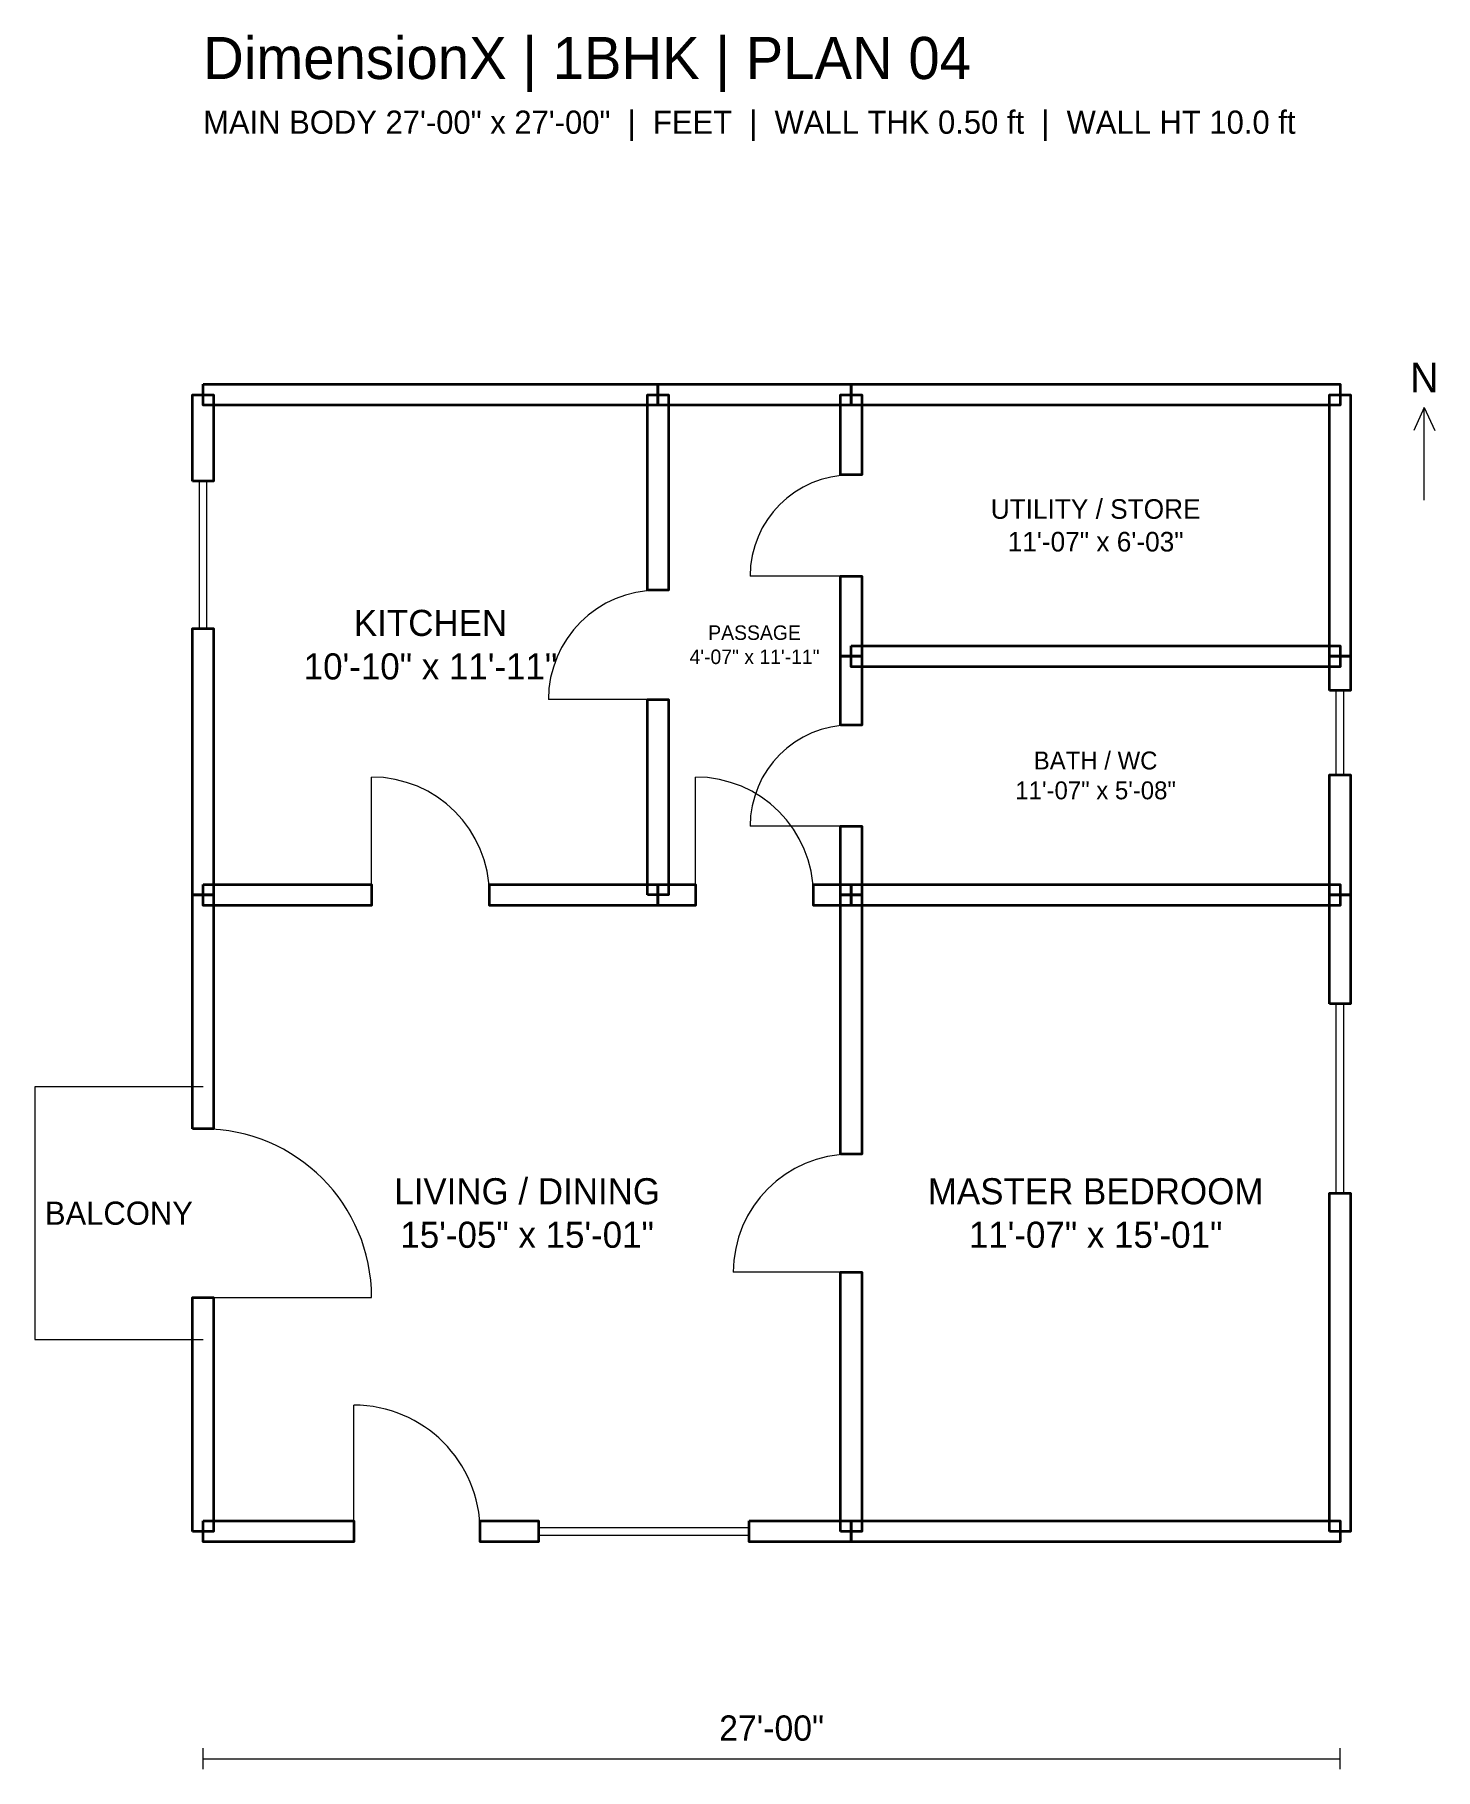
# Model space of a CAD drawing. Header units: feet. Extents: x -4 to 29.3, y -5.7 to 35.6.
import ezdxf
from ezdxf.enums import TextEntityAlignment as Align

# ---------------------------------------------------------------- set-up
doc = ezdxf.new("R2010")
doc.units = ezdxf.units.FT
doc.header["$MEASUREMENT"] = 0
for name, color, linetype, lineweight in [('DX_DIMENSION', 8, 'CONTINUOUS', 9), ('DX_DOOR_SYMBOL', 1, 'CONTINUOUS', 18), ('DX_RAILING', 3, 'CONTINUOUS', 13), ('DX_ROOM_LABEL', 7, 'CONTINUOUS', 13), ('DX_TITLE', 7, 'CONTINUOUS', 18), ('DX_WALL_FACE', 7, 'CONTINUOUS', 35), ('DX_WINDOW_SYMBOL', 4, 'CONTINUOUS', 18)]:
    doc.layers.add(name, color=color, linetype=linetype, lineweight=lineweight)

msp = doc.modelspace()

# ---------------------------------------------------------------- linework, layer by layer
at = {"layer": 'DX_DIMENSION'}
for p, q in [((29, 26.7), (28.75, 26.15)), ((29, 24.5), (29, 26.7)), ((29, 26.7), (29.25, 26.15)), ((0, -5.65), (0, -5.15)), ((27, -5.65), (27, -5.15)), ((0, -5.4), (27, -5.4))]:
    msp.add_line(p, q, dxfattribs=at)
at = {"layer": 'DX_DOOR_SYMBOL'}
for p, q in [((15.39, 22.695), (12.99, 22.695)), ((10.8, 19.76), (8.2, 19.76)), ((4, 15.12), (4, 17.92)), ((11.695, 15.12), (11.695, 17.92)), ((15.39, 16.755), (12.99, 16.755)), ((15.39, 6.16), (12.59, 6.16)), ((0, 5.56), (4, 5.56)), ((3.5787, 0), (3.5787, 3))]:
    msp.add_line(p, q, dxfattribs=at)
for centre, radius, start, end in [((15.39, 22.695), 2.4, 90, 180), ((10.8, 19.76), 2.6, 90, 180), ((15.39, 16.755), 2.4, 90, 180), ((4, 15.12), 2.8, 0, 90), ((11.695, 15.12), 2.8, 0, 90), ((0, 5.56), 4, 0, 90), ((15.39, 6.16), 2.8, 90, 180), ((3.5787, 0), 3, 0, 90)]:
    msp.add_arc(centre, radius, start, end, dxfattribs=at)
at = {"layer": 'DX_RAILING'}
for p, q in [((0, 10.56), (-4, 10.56)), ((-4, 10.56), (-4, 4.56)), ((-4, 4.56), (0, 4.56))]:
    msp.add_line(p, q, dxfattribs=at)
at = {"layer": 'DX_WALL_FACE'}
for points in [[(0, 27.25), (10.8, 27.25), (10.8, 26.75), (0, 26.75)], [(10.8, 27.25), (15.39, 27.25), (15.39, 26.75), (10.8, 26.75)], [(15.39, 27.25), (27, 27.25), (27, 26.75), (15.39, 26.75)], [(-0.25, 24.9484), (-0.25, 27), (0.25, 27), (0.25, 24.9484)], [(10.55, 22.36), (10.55, 27), (11.05, 27), (11.05, 22.36)], [(15.14, 25.095), (15.14, 27), (15.64, 27), (15.64, 25.095)], [(26.75, 20.79), (26.75, 27), (27.25, 27), (27.25, 20.79)], [(15.14, 20.79), (15.14, 22.695), (15.64, 22.695), (15.64, 20.79)], [(-0.25, 15.12), (-0.25, 21.4484), (0.25, 21.4484), (0.25, 15.12)], [(15.39, 21.04), (27, 21.04), (27, 20.54), (15.39, 20.54)], [(15.14, 19.155), (15.14, 20.79), (15.64, 20.79), (15.64, 19.155)], [(26.75, 19.9756), (26.75, 20.79), (27.25, 20.79), (27.25, 19.9756)], [(10.55, 15.12), (10.55, 19.76), (11.05, 19.76), (11.05, 15.12)], [(26.75, 15.12), (26.75, 17.9756), (27.25, 17.9756), (27.25, 15.12)], [(15.14, 15.12), (15.14, 16.755), (15.64, 16.755), (15.64, 15.12)], [(0, 15.37), (4, 15.37), (4, 14.87), (0, 14.87)], [(6.8, 15.37), (10.8, 15.37), (10.8, 14.87), (6.8, 14.87)], [(10.8, 15.37), (11.695, 15.37), (11.695, 14.87), (10.8, 14.87)], [(14.495, 15.37), (15.39, 15.37), (15.39, 14.87), (14.495, 14.87)], [(15.39, 15.37), (27, 15.37), (27, 14.87), (15.39, 14.87)], [(-0.25, 9.56), (-0.25, 15.12), (0.25, 15.12), (0.25, 9.56)], [(15.14, 8.96), (15.14, 15.12), (15.64, 15.12), (15.64, 8.96)], [(26.75, 12.5316), (26.75, 15.12), (27.25, 15.12), (27.25, 12.5316)], [(26.75, 0), (26.75, 8.0316), (27.25, 8.0316), (27.25, 0)], [(15.14, 0), (15.14, 6.16), (15.64, 6.16), (15.64, 0)], [(-0.25, 0), (-0.25, 5.56), (0.25, 5.56), (0.25, 0)], [(0, 0.25), (3.5787, 0.25), (3.5787, -0.25), (0, -0.25)], [(6.5787, 0.25), (7.9652, 0.25), (7.9652, -0.25), (6.5787, -0.25)], [(12.9652, 0.25), (15.39, 0.25), (15.39, -0.25), (12.9652, -0.25)], [(15.39, 0.25), (27, 0.25), (27, -0.25), (15.39, -0.25)]]:
    msp.add_lwpolyline(points, close=True, dxfattribs=at)
at = {"layer": 'DX_WINDOW_SYMBOL'}
for p, q in [((0.2, 24.9484), (-0.2, 24.9484)), ((-0.09, 21.4484), (-0.09, 24.9484)), ((0.09, 21.4484), (0.09, 24.9484)), ((0.2, 21.4484), (-0.2, 21.4484)), ((27.2, 19.9756), (26.8, 19.9756)), ((26.91, 17.9756), (26.91, 19.9756)), ((27.09, 17.9756), (27.09, 19.9756)), ((27.2, 17.9756), (26.8, 17.9756)), ((27.2, 12.5316), (26.8, 12.5316)), ((26.91, 8.0316), (26.91, 12.5316)), ((27.09, 8.0316), (27.09, 12.5316)), ((27.2, 8.0316), (26.8, 8.0316)), ((7.9652, -0.2), (7.9652, 0.2)), ((7.9652, 0.09), (12.9652, 0.09)), ((12.9652, -0.2), (12.9652, 0.2)), ((7.9652, -0.09), (12.9652, -0.09))]:
    msp.add_line(p, q, dxfattribs=at)

# ---------------------------------------------------------------- texts
at = {"layer": 'DX_DIMENSION'}
msp.add_text('MAIN BODY 27\'-00" x 27\'-00"  |  FEET  |  WALL THK 0.50 ft  |  WALL HT 10.0 ft', height=0.55, dxfattribs=at).set_placement((0, 33.2))
for s, height, p in [('N', 0.7, (29, 26.85)), ('27\'-00"', 0.6, (13.5, -5.15))]:
    msp.add_text(s, height=height, dxfattribs=at).set_placement(p, align=Align.BOTTOM_CENTER)
at = {"layer": 'DX_ROOM_LABEL'}
msp.add_text('BALCONY', height=0.55, dxfattribs=at).set_placement((-2, 7.56), align=Align.MIDDLE_CENTER)
at = {"layer": 'DX_ROOM_LABEL', "attachment_point": 5}
for s, insert, char_height, width in [('UTILITY / STORE\\P11\'-07" x 6\'-03"', (21.195, 23.895), 0.46575, 10.2168), ('KITCHEN\\P10\'-10" x 11\'-11"', (5.4, 21.06), 0.62, 9.504), ('PASSAGE\\P4\'-07" x 11\'-11"', (13.095, 21.06), 0.34425, 4.0392), ('BATH / WC\\P11\'-07" x 5\'-08"', (21.195, 17.955), 0.42525, 10.2168), ('LIVING / DINING\\P15\'-05" x 15\'-01"', (7.695, 7.56), 0.62, 13.5432), ('MASTER BEDROOM\\P11\'-07" x 15\'-01"', (21.195, 7.56), 0.62, 10.2168)]:
    msp.add_mtext(s, dxfattribs=dict(at, insert=insert, char_height=char_height, width=width))
at = {"layer": 'DX_TITLE'}
msp.add_text('DimensionX | 1BHK | PLAN 04', height=1, dxfattribs=at).set_placement((0, 34.5))

doc.saveas('drawing.dxf')
